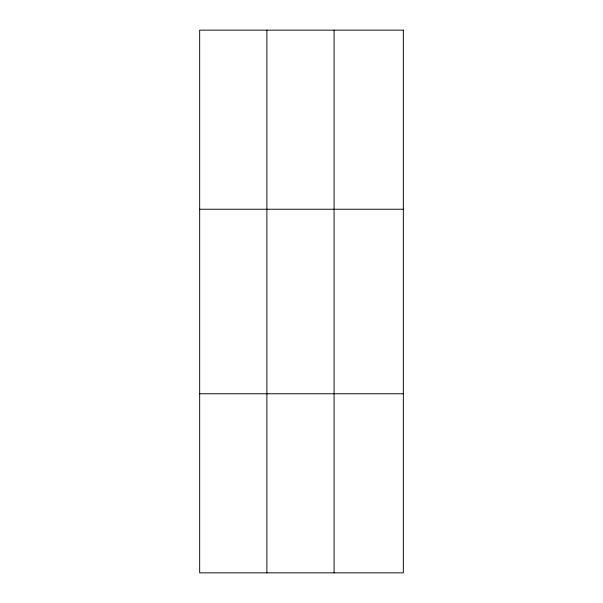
<?xml version="1.0" encoding="UTF-8"?>
<svg xmlns="http://www.w3.org/2000/svg" width="603" height="603" viewBox="0 0 603 603"><rect width="100%" height="100%" fill="white"/><g stroke="black" fill="none" stroke-linecap="round" stroke-linejoin="round"><path stroke-width="0.9" d="M266.88 30.15L266.88 572.85M334.085 30.15L334.085 572.85M199.668 209.241L403.332 209.241M199.668 393.759L403.332 393.759M403.332 30.15L403.332 572.85L199.668 572.85L199.668 30.15L403.332 30.15"/></g></svg>
